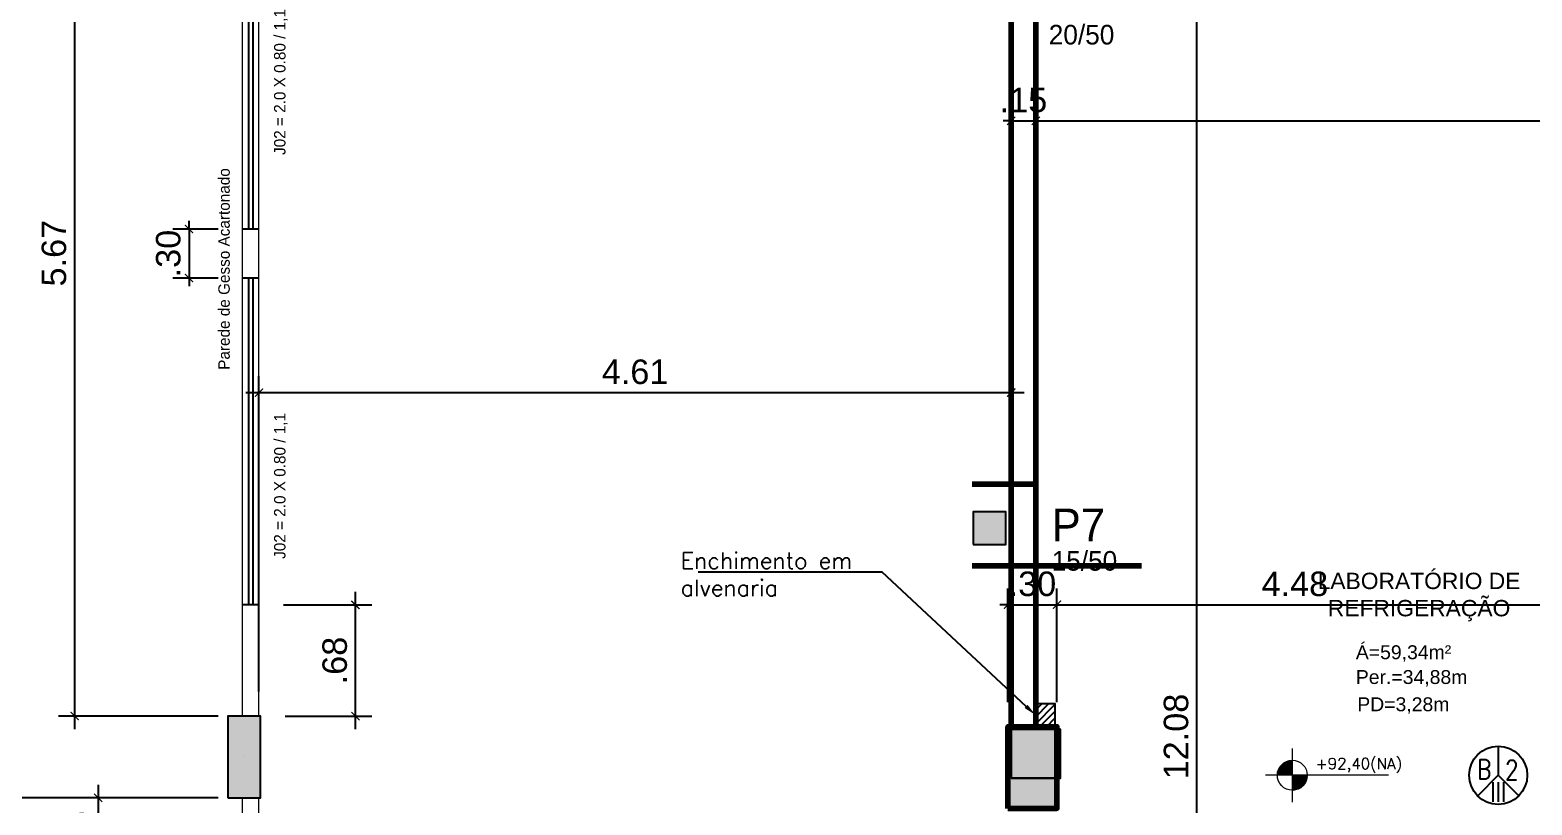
# Model space of a CAD drawing. Header units: metres. Extents: x -15851 to -15710, y 6781 to 6850.
# Drawn here: x -15821.76 to -15812.56, y 6827.44 to 6832.18 of the extents above; entities that cross this region are included whole.
import ezdxf
from ezdxf import colors
from ezdxf.entities.mleader import LeaderData, LeaderLine
from ezdxf.enums import TextEntityAlignment as Align
from ezdxf.math import Vec2, Vec3

# ---------------------------------------------------------------- set-up
doc = ezdxf.new("R2010")
doc.units = ezdxf.units.M
for name, color, linetype in [('1', 1, 'Continuous'), ('3', 3, 'Continuous'), ('Aguas Pluviais', 160, 'Continuous'), ('pilares', 253, 'Continuous'), ('Shafts', 1, 'Continuous'), ('TEXTO', 7, 'Continuous'), ('Texto Perimetro e Pé Direito', 7, 'Continuous'), ('TXT', 2, 'Continuous')]:
    doc.layers.add(name, color=color, linetype=linetype)
doc.layers.add('borda', color=220, linetype='Continuous', lineweight=9, plot=False)
for name, color, linetype, lineweight in [('cota', 18, 'Continuous', 9), ('linha', 1, 'Continuous', 9), ('Linha 1', 1, 'Continuous', 13), ('Linha 3', 3, 'Continuous', 30), ('parede', 8, 'Continuous', 80), ('Parede de Gesso', 160, 'Continuous', 9)]:
    doc.layers.add(name, color=color, linetype=linetype, lineweight=lineweight)
doc.layers.get('borda').off()
doc.styles.add('AMBI', font='arial.ttf')
doc.styles.add('arial', font='arial.ttf')
doc.styles.add('romans', font='romans.shx')
doc.styles.add('STYLE1', font='romans.shx')
doc.dimstyles.new('1-50', dxfattribs={"dimtxt": 0.15, "dimasz": 0.05, "dimexe": 0.1, "dimexo": 0.15, "dimgap": 0.05, "dimtad": 1, "dimzin": 4, "dimdsep": 46, "dimtxsty": 'arial', "dimblk": 'ARCHTICK', "dimcen": 0, "dimdle": 0.08, "dimclrd": 256, "dimclre": 256, "dimclrt": 256, "dimadec": 1, "dimazin": 0, "dimtfac": 1, "dimtix": 1, "dimtmove": 0, "dimatfit": 0, "dimldrblk": 'ARCHTICK', "dimfxl": 1, "dimtolj": 1, "dimarcsym": 0})

# ---------------------------------------------------------------- blocks, each defined once
blk = doc.blocks.new('_ArchTick')
at = {"color": 0, "linetype": 'ByBlock', "const_width": 0.15}
blk.add_lwpolyline([(-0.5, -0.5), (0.5, 0.5)], dxfattribs=at)
blk = doc.blocks.new('*D675')
at = {"layer": 'cota', "lineweight": -2, "transparency": 16777216}
for p, q in [((-15820.3537, 6828.1323), (-15820.3537, 6830.0616)), ((-15815.7473, 6828.0523), (-15815.7473, 6830.0616)), ((-15820.4337, 6829.9616), (-15815.6673, 6829.9616))]:
    blk.add_line(p, q, dxfattribs=at)
at = {"layer": 'Defpoints', "color": 0, "transparency": 16777216}
for p in [(-15815.7473, 6829.9616), (-15820.3537, 6827.9823), (-15815.7473, 6827.9023)]:
    blk.add_point(p, dxfattribs=at)
at = {"layer": 'cota', "lineweight": -2, "transparency": 16777216, "xscale": 0.05, "yscale": 0.05, "zscale": 0.05, "rotation": 180}
blk.add_blockref('_ArchTick', (-15820.3537, 6829.9616), dxfattribs=at)
at = {"layer": 'cota', "lineweight": -2, "transparency": 16777216, "xscale": 0.05, "yscale": 0.05, "zscale": 0.05}
blk.add_blockref('_ArchTick', (-15815.7473, 6829.9616), dxfattribs=at)
at = {"layer": 'cota', "transparency": 16777216, "insert": (-15818.0505, 6830.0882), "char_height": 0.15, "attachment_point": 5, "style": 'arial'}
blk.add_mtext('\\A1;4.61', dxfattribs=at)
blk = doc.blocks.new('*D677')
at = {"layer": 'cota', "lineweight": -2, "transparency": 16777216}
for p, q in [((-15821.3392, 6827.5623), (-15821.3392, 6826.9488)), ((-15820.6037, 6827.4823), (-15821.4392, 6827.4823)), ((-15820.6037, 6827.0288), (-15821.4392, 6827.0288))]:
    blk.add_line(p, q, dxfattribs=at)
at = {"layer": 'Defpoints', "color": 0, "transparency": 16777216}
for p in [(-15820.4537, 6827.4823), (-15821.3392, 6827.0288), (-15820.4537, 6827.0288)]:
    blk.add_point(p, dxfattribs=at)
at = {"layer": 'cota', "lineweight": -2, "transparency": 16777216, "xscale": 0.05, "yscale": 0.05, "zscale": 0.05}
for p, rotation in [((-15821.3392, 6827.4823), 90), ((-15821.3392, 6827.0288), 270)]:
    blk.add_blockref('_ArchTick', p, dxfattribs=dict(at, rotation=rotation))
at = {"layer": 'cota', "transparency": 16777216, "insert": (-15821.4654, 6827.2556), "char_height": 0.15, "attachment_point": 5, "rotation": 90, "style": 'arial'}
blk.add_mtext('\\A1;.45', dxfattribs=at)
blk = doc.blocks.new('*D649')
at = {"layer": 'cota', "lineweight": -2, "transparency": 16777216}
for p, q in [((-15820.6037, 6830.9623), (-15820.8819, 6830.9623)), ((-15820.7819, 6830.9623), (-15820.7819, 6831.0123)), ((-15820.7819, 6830.9623), (-15820.7819, 6830.6623)), ((-15820.6037, 6830.6623), (-15820.8819, 6830.6623)), ((-15820.7819, 6830.6623), (-15820.7819, 6830.6123))]:
    blk.add_line(p, q, dxfattribs=at)
at = {"layer": 'Defpoints', "color": 0, "transparency": 16777216}
for p in [(-15820.4537, 6830.9623), (-15820.7819, 6830.6623), (-15820.4537, 6830.6623)]:
    blk.add_point(p, dxfattribs=at)
at = {"layer": 'cota', "lineweight": -2, "transparency": 16777216, "xscale": 0.05, "yscale": 0.05, "zscale": 0.05}
for p, rotation in [((-15820.7819, 6830.9623), 270), ((-15820.7819, 6830.6623), 90)]:
    blk.add_blockref('_ArchTick', p, dxfattribs=dict(at, rotation=rotation))
at = {"layer": 'cota', "transparency": 16777216, "insert": (-15820.9086, 6830.8123), "char_height": 0.15, "attachment_point": 5, "rotation": 90, "style": 'arial'}
blk.add_mtext('\\A1;.30', dxfattribs=at)
blk = doc.blocks.new('*D656')
at = {"layer": 'cota', "lineweight": -2, "transparency": 16777216}
for p, q in [((-15822.0404, 6824.6223), (-15822.0404, 6827.5623)), ((-15820.6037, 6827.4823), (-15822.1404, 6827.4823)), ((-15820.6037, 6824.7023), (-15822.1404, 6824.7023))]:
    blk.add_line(p, q, dxfattribs=at)
at = {"layer": 'Defpoints', "color": 0, "transparency": 16777216}
for p in [(-15822.0404, 6827.4823), (-15820.4537, 6827.4823), (-15820.4537, 6824.7023)]:
    blk.add_point(p, dxfattribs=at)
at = {"layer": 'cota', "lineweight": -2, "transparency": 16777216, "xscale": 0.05, "yscale": 0.05, "zscale": 0.05}
for p, rotation in [((-15822.0404, 6827.4823), 90), ((-15822.0404, 6824.7023), 270)]:
    blk.add_blockref('_ArchTick', p, dxfattribs=dict(at, rotation=rotation))
at = {"layer": 'cota', "transparency": 16777216, "insert": (-15822.167, 6826.0923), "char_height": 0.15, "attachment_point": 5, "rotation": 90, "style": 'arial'}
blk.add_mtext('\\A1;2.78', dxfattribs=at)
blk = doc.blocks.new('*D657')
at = {"layer": 'cota', "lineweight": -2, "transparency": 16777216}
for p, q in [((-15821.4822, 6827.9023), (-15821.4822, 6833.7273)), ((-15820.6037, 6833.6473), (-15821.5822, 6833.6473)), ((-15820.6037, 6827.9823), (-15821.5822, 6827.9823))]:
    blk.add_line(p, q, dxfattribs=at)
at = {"layer": 'Defpoints', "color": 0, "transparency": 16777216}
for p in [(-15821.4822, 6833.6473), (-15820.4537, 6833.6473), (-15820.4537, 6827.9823)]:
    blk.add_point(p, dxfattribs=at)
at = {"layer": 'cota', "lineweight": -2, "transparency": 16777216, "xscale": 0.05, "yscale": 0.05, "zscale": 0.05}
for p, rotation in [((-15821.4822, 6833.6473), 90), ((-15821.4822, 6827.9823), 270)]:
    blk.add_blockref('_ArchTick', p, dxfattribs=dict(at, rotation=rotation))
at = {"layer": 'cota', "transparency": 16777216, "insert": (-15821.6088, 6830.8148), "char_height": 0.15, "attachment_point": 5, "rotation": 90, "style": 'arial'}
blk.add_mtext('\\A1;5.67', dxfattribs=at)
blk = doc.blocks.new('*D658')
at = {"layer": 'cota', "lineweight": -2, "transparency": 16777216}
for p, q in [((-15820.2037, 6828.6623), (-15819.6627, 6828.6623)), ((-15819.7627, 6827.9023), (-15819.7627, 6828.7423)), ((-15820.1937, 6827.9823), (-15819.6627, 6827.9823))]:
    blk.add_line(p, q, dxfattribs=at)
at = {"layer": 'Defpoints', "color": 0, "transparency": 16777216}
for p in [(-15820.3537, 6828.6623), (-15819.7627, 6828.6623), (-15820.3437, 6827.9823)]:
    blk.add_point(p, dxfattribs=at)
at = {"layer": 'cota', "lineweight": -2, "transparency": 16777216, "xscale": 0.05, "yscale": 0.05, "zscale": 0.05}
for p, rotation in [((-15819.7627, 6828.6623), 90), ((-15819.7627, 6827.9823), 270)]:
    blk.add_blockref('_ArchTick', p, dxfattribs=dict(at, rotation=rotation))
at = {"layer": 'cota', "transparency": 16777216, "insert": (-15819.8893, 6828.3223), "char_height": 0.15, "attachment_point": 5, "rotation": 90, "style": 'arial'}
blk.add_mtext('\\A1;.68', dxfattribs=at)
blk = doc.blocks.new('A$C676863C5')
at = {"layer": 'TXT'}
for p, q in [((0, 23.9), (0, 1.6)), ((0, 1.6), (-15.8, -14.3)), ((0, 1.6), (15.8, -14.3))]:
    blk.add_line(p, q, dxfattribs=at)
blk.add_circle((0, 1.6), 22.4, dxfattribs=at)
blk = doc.blocks.new('Adc_nivelpl')
h = blk.add_hatch()
h.set_pattern_fill('_U', color=256, scale=0.005, angle=45, style=0, double=1)
h.set_pattern_definition([(45, (-5.8772514, -3.5161936), (-0.003535534, 0.003535534), []), (135, (-5.8772514, -3.5161936), (-0.003535534, -0.003535534), [])])
h.paths.add_polyline_path([(0.195, -0.087, 0.414214), (0.087, -0.195), (0.195, -0.195)])
h.paths.add_polyline_path([(0.195, -0.195), (0.195, -0.304, 0.414214), (0.304, -0.195)])
for p, q in [((0.195, 0), (0.195, -0.391)), ((0.896, -0.195), (0, -0.195))]:
    blk.add_line(p, q)
blk.add_circle((0.195, -0.195), 0.109)
at = {"flags": 8}
blk.add_attdef('NIVEL', (0.364, -0.15), '', height=0.1, dxfattribs=at)
blk = doc.blocks.new('*D609')
at = {"layer": 'cota', "lineweight": -2, "transparency": 16777216}
for p, q in [((-15815.7673, 6828.0673), (-15815.7673, 6828.7641)), ((-15815.4673, 6828.0673), (-15815.4673, 6828.7641)), ((-15815.7673, 6828.6641), (-15815.8173, 6828.6641)), ((-15815.7673, 6828.6641), (-15815.4673, 6828.6641)), ((-15815.4673, 6828.6641), (-15815.4173, 6828.6641))]:
    blk.add_line(p, q, dxfattribs=at)
at = {"layer": 'Defpoints', "color": 0, "transparency": 16777216}
for p in [(-15815.4673, 6828.6641), (-15815.7673, 6827.9173), (-15815.4673, 6827.9173)]:
    blk.add_point(p, dxfattribs=at)
at = {"layer": 'cota', "lineweight": -2, "transparency": 16777216, "xscale": 0.05, "yscale": 0.05, "zscale": 0.05}
blk.add_blockref('_ArchTick', (-15815.7673, 6828.6641), dxfattribs=at)
at = {"layer": 'cota', "lineweight": -2, "transparency": 16777216, "xscale": 0.05, "yscale": 0.05, "zscale": 0.05, "rotation": 180}
blk.add_blockref('_ArchTick', (-15815.4673, 6828.6641), dxfattribs=at)
at = {"layer": 'cota', "transparency": 16777216, "insert": (-15815.6173, 6828.7908), "char_height": 0.15, "attachment_point": 5, "style": 'arial'}
blk.add_mtext('\\A1;.30', dxfattribs=at)
blk = doc.blocks.new('*D610')
at = {"layer": 'cota', "lineweight": -2, "transparency": 16777216}
for p, q in [((-15815.4673, 6828.0673), (-15815.4673, 6828.7641)), ((-15810.9873, 6828.0673), (-15810.9873, 6828.7641)), ((-15815.5473, 6828.6641), (-15810.9073, 6828.6641))]:
    blk.add_line(p, q, dxfattribs=at)
at = {"layer": 'Defpoints', "color": 0, "transparency": 16777216}
for p in [(-15810.9873, 6828.6641), (-15815.4673, 6827.9173), (-15810.9873, 6827.9173)]:
    blk.add_point(p, dxfattribs=at)
at = {"layer": 'cota', "lineweight": -2, "transparency": 16777216, "xscale": 0.05, "yscale": 0.05, "zscale": 0.05, "rotation": 180}
blk.add_blockref('_ArchTick', (-15815.4673, 6828.6641), dxfattribs=at)
at = {"layer": 'cota', "lineweight": -2, "transparency": 16777216, "xscale": 0.05, "yscale": 0.05, "zscale": 0.05}
blk.add_blockref('_ArchTick', (-15810.9873, 6828.6641), dxfattribs=at)
at = {"layer": 'cota', "transparency": 16777216, "insert": (-15814.0104, 6828.7907), "char_height": 0.15, "attachment_point": 5, "style": 'arial'}
blk.add_mtext('\\A1;4.48', dxfattribs=at)
blk = doc.blocks.new('*D634')
at = {"layer": 'cota', "lineweight": -2, "transparency": 16777216}
for p, q in [((-15815.7473, 6831.7745), (-15815.7473, 6831.7245)), ((-15815.5973, 6831.7745), (-15815.5973, 6831.7245)), ((-15815.7473, 6831.6245), (-15815.7973, 6831.6245)), ((-15815.7473, 6831.6245), (-15815.5973, 6831.6245)), ((-15815.5973, 6831.6245), (-15815.5473, 6831.6245))]:
    blk.add_line(p, q, dxfattribs=at)
at = {"layer": 'Defpoints', "color": 0, "transparency": 16777216}
for p in [(-15815.7473, 6831.6245), (-15815.5973, 6831.6245), (-15815.5973, 6831.6245)]:
    blk.add_point(p, dxfattribs=at)
at = {"layer": 'cota', "lineweight": -2, "transparency": 16777216, "xscale": 0.05, "yscale": 0.05, "zscale": 0.05}
blk.add_blockref('_ArchTick', (-15815.7473, 6831.6245), dxfattribs=at)
at = {"layer": 'cota', "lineweight": -2, "transparency": 16777216, "xscale": 0.05, "yscale": 0.05, "zscale": 0.05, "rotation": 180}
blk.add_blockref('_ArchTick', (-15815.5973, 6831.6245), dxfattribs=at)
at = {"layer": 'cota', "transparency": 16777216, "insert": (-15815.6723, 6831.7511), "char_height": 0.15, "attachment_point": 5, "style": 'arial'}
blk.add_mtext('\\A1;.15', dxfattribs=at)
blk = doc.blocks.new('*D635')
at = {"layer": 'cota', "lineweight": -2, "transparency": 16777216}
for p, q in [((-15808.6573, 6831.8173), (-15808.6573, 6831.5245)), ((-15815.5973, 6831.7745), (-15815.5973, 6831.7245)), ((-15815.6773, 6831.6245), (-15808.5773, 6831.6245))]:
    blk.add_line(p, q, dxfattribs=at)
at = {"layer": 'Defpoints', "color": 0, "transparency": 16777216}
for p in [(-15808.6573, 6831.9673), (-15815.5973, 6831.6245), (-15808.6573, 6831.6245)]:
    blk.add_point(p, dxfattribs=at)
at = {"layer": 'cota', "lineweight": -2, "transparency": 16777216, "xscale": 0.05, "yscale": 0.05, "zscale": 0.05, "rotation": 180}
blk.add_blockref('_ArchTick', (-15815.5973, 6831.6245), dxfattribs=at)
at = {"layer": 'cota', "lineweight": -2, "transparency": 16777216, "xscale": 0.05, "yscale": 0.05, "zscale": 0.05}
blk.add_blockref('_ArchTick', (-15808.6573, 6831.6245), dxfattribs=at)
at = {"layer": 'cota', "transparency": 16777216, "insert": (-15812.1273, 6831.7511), "char_height": 0.15, "attachment_point": 5, "style": 'arial'}
blk.add_mtext('\\A1;6.94', dxfattribs=at)
blk = doc.blocks.new('*D690')
at = {"layer": 'cota', "lineweight": -2, "transparency": 16777216}
for p, q in [((-15814.6107, 6821.7373), (-15814.6107, 6833.9773)), ((-15815.4673, 6833.8973), (-15814.5107, 6833.8973)), ((-15815.4473, 6821.8173), (-15814.5107, 6821.8173))]:
    blk.add_line(p, q, dxfattribs=at)
at = {"layer": 'Defpoints', "color": 0, "transparency": 16777216}
for p in [(-15815.6173, 6833.8973), (-15814.6107, 6833.8973), (-15815.5973, 6821.8173)]:
    blk.add_point(p, dxfattribs=at)
at = {"layer": 'cota', "lineweight": -2, "transparency": 16777216, "xscale": 0.05, "yscale": 0.05, "zscale": 0.05}
for p, rotation in [((-15814.6107, 6833.8973), 90), ((-15814.6107, 6821.8173), 270)]:
    blk.add_blockref('_ArchTick', p, dxfattribs=dict(at, rotation=rotation))
at = {"layer": 'cota', "transparency": 16777216, "insert": (-15814.7373, 6827.8573), "char_height": 0.15, "attachment_point": 5, "rotation": 90, "style": 'arial'}
blk.add_mtext('\\A1;12.08', dxfattribs=at)

msp = doc.modelspace()

# ---------------------------------------------------------------- hatches: boundary and pattern name
at = {"layer": 'pilares'}
h = msp.add_hatch(color=256, dxfattribs=at)
h.paths.add_polyline_path([(-15796.4973, 6818.7673), (-15796.7973, 6818.7673), (-15796.7973, 6818.5673), (-15796.4973, 6818.5673)])
h.paths.add_polyline_path([(-15801.1273, 6818.7673), (-15801.4273, 6818.7673), (-15801.4273, 6818.5673), (-15801.1273, 6818.5673)])
h.paths.add_polyline_path([(-15803.8173, 6818.7673), (-15804.1173, 6818.7673), (-15804.1173, 6818.5673), (-15803.8173, 6818.5673)])
h.paths.add_polyline_path([(-15805.9073, 6821.8173), (-15806.2073, 6821.8173), (-15806.2073, 6821.3173), (-15805.9073, 6821.3173)])
h.paths.add_polyline_path([(-15810.6873, 6821.8173), (-15810.9873, 6821.8173), (-15810.9873, 6821.3173), (-15810.6873, 6821.3173)])
h.paths.add_polyline_path([(-15815.4673, 6821.8173), (-15815.7673, 6821.8173), (-15815.7673, 6821.3173), (-15815.4673, 6821.3173)])
h.paths.add_polyline_path([(-15815.4673, 6827.9173), (-15815.7673, 6827.9173), (-15815.7673, 6827.4173), (-15815.4673, 6827.4173)])
h.paths.add_polyline_path([(-15810.6873, 6827.9173), (-15810.9873, 6827.9173), (-15810.9873, 6827.4173), (-15810.6873, 6827.4173)])
h.paths.add_polyline_path([(-15805.9073, 6827.9173), (-15806.2073, 6827.9173), (-15806.2073, 6827.4173), (-15805.9073, 6827.4173)])
h.paths.add_polyline_path([(-15801.1273, 6827.9173), (-15801.4273, 6827.9173), (-15801.4273, 6827.4173), (-15801.1273, 6827.4173)])
h.paths.add_polyline_path([(-15796.3473, 6827.9173), (-15796.6473, 6827.9173), (-15796.6473, 6827.4173), (-15796.3473, 6827.4173)])
h.paths.add_polyline_path([(-15796.3473, 6821.8173), (-15796.6473, 6821.8173), (-15796.6473, 6821.3173), (-15796.3473, 6821.3173)])
h.paths.add_polyline_path([(-15791.5673, 6821.8173), (-15791.8673, 6821.8173), (-15791.8673, 6821.3173), (-15791.5673, 6821.3173)])
h.paths.add_polyline_path([(-15791.5673, 6827.9173), (-15791.8673, 6827.9173), (-15791.8673, 6827.4173), (-15791.5673, 6827.4173)])
h.paths.add_polyline_path([(-15791.5673, 6834.1473), (-15791.8673, 6834.1473), (-15791.8673, 6833.6473), (-15791.5673, 6833.6473)])
h.paths.add_polyline_path([(-15796.3473, 6834.1473), (-15796.6473, 6834.1473), (-15796.6473, 6833.6473), (-15796.3473, 6833.6473)])
h.paths.add_polyline_path([(-15798.6773, 6832.1673), (-15798.9773, 6832.1673), (-15798.9773, 6831.9673), (-15798.6773, 6831.9673)])
h.paths.add_polyline_path([(-15801.2423, 6834.1473), (-15801.5423, 6834.1473), (-15801.5423, 6833.6473), (-15801.2423, 6833.6473)])
h.paths.add_polyline_path([(-15805.7123, 6834.1473), (-15806.0123, 6834.1473), (-15806.0123, 6833.6473), (-15805.7123, 6833.6473)])
h.paths.add_polyline_path([(-15803.5173, 6832.1673), (-15803.8173, 6832.1673), (-15803.8173, 6831.9673), (-15803.5173, 6831.9673)])
h.paths.add_polyline_path([(-15808.3573, 6832.1673), (-15808.6573, 6832.1673), (-15808.6573, 6831.9673), (-15808.3573, 6831.9673)])
h.paths.add_polyline_path([(-15810.6873, 6834.1473), (-15810.9873, 6834.1473), (-15810.9873, 6833.6473), (-15810.6873, 6833.6473)])
h.paths.add_polyline_path([(-15815.4673, 6834.1473), (-15815.7673, 6834.1473), (-15815.7673, 6833.6473), (-15815.4673, 6833.6473)])
h.paths.add_polyline_path([(-15810.3373, 6837.5973), (-15810.7373, 6837.5973), (-15810.7373, 6837.3973), (-15810.3373, 6837.3973)])
h.paths.add_polyline_path([(-15805.8573, 6837.5973), (-15806.2573, 6837.5973), (-15806.2573, 6837.3973), (-15805.8573, 6837.3973)])
h.paths.add_polyline_path([(-15801.0773, 6837.5973), (-15801.4773, 6837.5973), (-15801.4773, 6837.3973), (-15801.0773, 6837.3973)])
h.paths.add_polyline_path([(-15796.6073, 6837.5973), (-15797.0073, 6837.5973), (-15797.0073, 6837.3973), (-15796.6073, 6837.3973)])
h = msp.add_hatch(color=256, dxfattribs=at)
h.dxf.hatch_style = 1
h.paths.add_polyline_path([(-15815.9799, 6829.2323), (-15815.9799, 6829.0323), (-15815.7799, 6829.0323), (-15815.7799, 6829.2323)])
h.paths.add_polyline_path([(-15815.9799, 6832.2773), (-15815.7799, 6832.2773), (-15815.7799, 6832.4773), (-15815.9799, 6832.4773)])
at = {"layer": 'Shafts'}
h = msp.add_hatch(dxfattribs=at)
h.set_pattern_fill('_USER', color=256, scale=0.03, angle=45, style=0, pattern_type=0)
h.set_pattern_definition([(45, (1.399288, -0.671344), (-0.021213203436, 0.021213203436), [])])
h.paths.add_polyline_path([(-15815.4773, 6828.0573), (-15815.5973, 6828.0573), (-15815.5973, 6827.9173), (-15815.4773, 6827.9173)])

# ---------------------------------------------------------------- linework, layer by layer
at = {"layer": '1', "linetype": 'Continuous'}
for p, q in [((-15815.7873, 6828.9023), (-15815.7873, 6828.9023)), ((-15820.4437, 6827.7323), (-15820.4437, 6827.7323))]:
    msp.add_line(p, q, dxfattribs=at)
for points in [[(-15820.3887, 6830.9623), (-15820.3887, 6832.9623), (-15820.4187, 6832.9623), (-15820.4187, 6830.9623)], [(-15820.3887, 6828.6623), (-15820.3887, 6830.6623), (-15820.4187, 6830.6623), (-15820.4187, 6828.6623)]]:
    msp.add_lwpolyline(points, dxfattribs=at)
at = {"layer": '1', "color": 242, "true_color": 0xcd2027}
for points in [[(-15820.3537, 6830.9623), (-15820.4537, 6830.9623)], [(-15820.3537, 6830.6623), (-15820.4537, 6830.6623)], [(-15820.3537, 6828.6623), (-15820.4537, 6828.6623)]]:
    msp.add_lwpolyline(points, dxfattribs=at)
at = {"layer": 'Linha 3', "linetype": 'Continuous'}
for p, q in [((-15815.7473, 6827.6023), (-15815.7473, 6827.6023)), ((-15815.4497, 6827.6023), (-15815.4473, 6827.6048)), ((-15815.4473, 6827.6023), (-15815.4473, 6827.6023)), ((-15815.4473, 6827.6023), (-15815.4473, 6827.6023))]:
    msp.add_line(p, q, dxfattribs=at)
msp.add_lwpolyline([(-15815.7473, 6827.6023), (-15815.4473, 6827.6023), (-15815.4473, 6827.9023), (-15815.7473, 6827.9023), (-15815.7473, 6827.6023)], dxfattribs=at)
at = {"layer": 'parede'}
for p, q in [((-15815.7473, 6827.9173), (-15815.7473, 6833.6473)), ((-15815.5973, 6827.9173), (-15815.5973, 6833.6473)), ((-15815.9873, 6829.4023), (-15815.5973, 6829.4023)), ((-15815.9873, 6828.9023), (-15814.9497, 6828.9023))]:
    msp.add_line(p, q, dxfattribs=at)
msp.add_lwpolyline([(-15815.7673, 6827.4173), (-15815.4673, 6827.4173), (-15815.4673, 6827.9173), (-15815.7673, 6827.9173)], close=True, dxfattribs=at)
at = {"layer": 'Parede de Gesso'}
for p, q in [((-15820.4537, 6827.9823), (-15820.4537, 6833.6473)), ((-15820.3537, 6827.9823), (-15820.3537, 6833.6473)), ((-15820.4537, 6821.8173), (-15820.4537, 6827.4823)), ((-15820.3537, 6821.8173), (-15820.3537, 6827.4823))]:
    msp.add_line(p, q, dxfattribs=at)
at = {"layer": 'pilares'}
msp.add_line((-15815.9873, 6828.9023), (-15815.9873, 6828.9023), dxfattribs=at)
msp.add_lwpolyline([(-15815.9799, 6829.0323), (-15815.7799, 6829.0323), (-15815.7799, 6829.2323), (-15815.9799, 6829.2323)], close=True, dxfattribs=at)
msp.add_lwpolyline([(-15820.5437, 6827.4823), (-15820.3437, 6827.4823), (-15820.3437, 6827.9823), (-15820.5437, 6827.9823), (-15820.5437, 6827.4823)], dxfattribs=at)
for points in [[(-15820.5437, 6827.4823), (-15820.3437, 6827.4823), (-15820.3437, 6827.9823)], [(-15820.5437, 6827.4823), (-15820.3437, 6827.9823), (-15820.5437, 6827.9823)], [(-15820.5437, 6827.4823), (-15820.5437, 6827.9823), (-15820.5437, 6827.4823)]]:
    msp.add_solid(points, dxfattribs=at)
at = {"layer": 'Shafts'}
msp.add_lwpolyline([(-15815.5973, 6827.9173), (-15815.4773, 6827.9173), (-15815.4773, 6828.0573), (-15815.5973, 6828.0573)], close=True, dxfattribs=at)

# ---------------------------------------------------------------- block references
at = {"layer": 'borda', "ltscale": 0.2, "xscale": 0.007948720341326031, "yscale": 0.007948720341326031, "zscale": 0.007948720341326031}
msp.add_blockref('A$C676863C5', (-15812.7653, 6827.6078), dxfattribs=at)
at = {"layer": 'linha'}
ref = msp.add_blockref('Adc_nivelpl', (-15814.1898, 6827.7843), dxfattribs=dict(at, xscale=0.8401457548190729, yscale=0.8401457548190729, zscale=0.8401457548190729))
ref.add_attrib('NIVEL', '+92,40(NA)', (-15813.8838, 6827.6582), dxfattribs={"layer": 'TEXTO', "height": 0.06721, "style": 'romans', "flags": 8})

# ---------------------------------------------------------------- texts
at = {"layer": '1', "linetype": 'Continuous'}
for s, p in [('J02 = 2.0 X 0.80 / 1,1', (-15820.1914, 6831.4157)), ('Parede de Gesso Acartonado', (-15820.5327, 6830.1013)), ('J02 = 2.0 X 0.80 / 1,1', (-15820.1914, 6828.9445))]:
    msp.add_text(s, height=0.07, rotation=90, dxfattribs=at).set_placement(p)
at = {"layer": '3', "linetype": 'Continuous'}
for s, p in [('20/50', (-15815.5175, 6832.0917)), ('15/50', (-15815.4997, 6828.8722))]:
    msp.add_text(s, height=0.12, dxfattribs=at).set_placement(p)
at = {"layer": 'Aguas Pluviais', "linetype": 'Continuous'}
msp.add_text('P7', height=0.2, dxfattribs=at).set_placement((-15815.4997, 6829.0522))
at = {"layer": 'TEXTO', "style": 'AMBI'}
msp.add_text('Á=59,34m²', height=0.085, dxfattribs=at).set_placement((-15813.637, 6828.3307))
at = {"layer": 'TEXTO', "insert": (-15813.9638, 6828.8597), "char_height": 0.1, "attachment_point": 1, "style": 'AMBI'}
msp.add_mtext_dynamic_manual_height_columns('\\pxqc;LABORATÓRIO DE REFRIGERAÇÃO', width=1.428138, gutter_width=152.0962, heights=[0], dxfattribs=at)
at = {"layer": 'Texto Perimetro e Pé Direito', "style": 'AMBI'}
for s, p in [('Per.=34,88m', (-15813.637, 6828.1789)), ('PD=3,28m', (-15813.6282, 6828.0122))]:
    msp.add_text(s, height=0.085, dxfattribs=at).set_placement(p)
at = {"layer": 'TXT', "style": 'STYLE1', "width": 0.8}
for s, height, p in [('B', 0.1192, (-15812.8521, 6827.5975)), ('2', 0.1192, (-15812.6827, 6827.5929)), ('III', 0.11923, (-15812.7652, 6827.4585))]:
    msp.add_text(s, height=height, rotation=360, dxfattribs=at).set_placement(p, align=Align.CENTER)

# ---------------------------------------------------------------- dimensions: what is measured, and where the dimension line sits
at = {"layer": 'cota'}
for base, p1, p2, picture, middle in [((-15814.6107, 6833.8973), (-15815.5973, 6821.8173), (-15815.6173, 6833.8973), '*D690', (-15814.7373, 6827.8573)), ((-15821.4822126674, 6833.6473295373), (-15820.4537421986, 6827.9823295373), (-15820.4537421986, 6833.6473295373), '*D657', (-15821.6087986156, 6830.8148295373)), ((-15820.7819, 6830.6623), (-15820.4537, 6830.9623), (-15820.4537, 6830.6623), '*D649', (-15820.9086, 6830.8123)), ((-15819.7627, 6828.6623), (-15820.3437, 6827.9823), (-15820.3537, 6828.6623), '*D658', (-15819.8893, 6828.3223)), ((-15822.0404, 6827.4823), (-15820.4537, 6824.7023), (-15820.4537, 6827.4823), '*D656', (-15822.167, 6826.0923))]:
    dim = msp.add_linear_dim(base=base, p1=p1, p2=p2, angle=90, dimstyle='1-50', dxfattribs=at)
    dim.commit()
    dim.dimension.update_dxf_attribs({"geometry": picture, "text_midpoint": middle})
for base, p1, p2, picture, middle in [((-15808.6573, 6831.6245), (-15815.5973, 6831.6245), (-15808.6573, 6831.9673), '*D635', (-15812.1273, 6831.7511)), ((-15815.5973, 6831.6245), (-15815.7473, 6831.6245), (-15815.5973, 6831.6245), '*D634', (-15815.6723, 6831.7511)), ((-15815.7473, 6829.9616), (-15820.3537, 6827.9823), (-15815.7473, 6827.9023), '*D675', (-15818.0505, 6830.0882)), ((-15815.4673, 6828.6641), (-15815.7673, 6827.9173), (-15815.4673, 6827.9173), '*D609', (-15815.6173, 6828.7908))]:
    dim = msp.add_linear_dim(base=base, p1=p1, p2=p2, dimstyle='1-50', dxfattribs=at)
    dim.commit()
    dim.dimension.update_dxf_attribs({"geometry": picture, "text_midpoint": middle})
dim = msp.add_linear_dim(base=(-15810.9873, 6828.6641), p1=(-15815.4673, 6827.9173), p2=(-15810.9873, 6827.9173), dimstyle='1-50', dxfattribs=at)
dim.commit()
dim.dimension.update_dxf_attribs({"geometry": '*D610', "text_midpoint": (-15814.0104, 6828.6641), "dimtype": 160})
at = {"layer": 'cota', "color": 242, "true_color": 0xcd2027}
dim = msp.add_linear_dim(base=(-15821.3392, 6827.0288), p1=(-15820.4537, 6827.4823), p2=(-15820.4537, 6827.0288), angle=90, dimstyle='1-50', dxfattribs=at)
dim.commit()
dim.dimension.update_dxf_attribs({"geometry": '*D677', "text_midpoint": (-15821.4654, 6827.2556)})

# ---------------------------------------------------------------- leaders
at = {"layer": 'Linha 1'}
ml = msp.add_multileader_mtext('Standard', dxfattribs=at)
ml.set_content('Enchimento em \\Palvenaria', color=2, style='romans')
ml.set_leader_properties(color=1)
ml.build(insert=Vec2(0, 0))
ml.multileader.update_dxf_attribs({"text_right_attachment_type": 6, "dogleg_length": 3, "arrow_head_size": 0.08})
ctx = ml.context
ctx.base_point, ctx.char_height, ctx.arrow_head_size, ctx.landing_gap_size, ctx.plane_origin = Vec3(-15817.8207, 6828.9335), 0.1, 0.08, 0.05, Vec3(-15815.5973, 6827.9873)
ctx.right_attachment = 6
notes = []
notes.append((ctx, [(0, (1, 1, 0), (-15816.5383, 6828.8635), (-1, 0), 0.03, [(0, [(-15815.5973, 6827.9873)], 0, [])])]))
ctx.mtext.insert, ctx.mtext.width, ctx.mtext.flow_direction = Vec3(-15817.7707, 6828.9835), 3.260374, 5
for ctx, leaders in notes:
    for number, flags, end, landing, length, lines in leaders:
        leader = LeaderData()
        leader.index, (leader.has_last_leader_line, leader.has_dogleg_vector, leader.attachment_direction) = number, flags
        leader.last_leader_point, leader.dogleg_vector, leader.dogleg_length = Vec3(end), Vec3(landing), length
        for number, points, colour, breaks in lines:
            line = LeaderLine()
            line.index, line.vertices, line.color, line.breaks = number, Vec3.list(points), colors.encode_raw_color(colour), breaks
            leader.lines.append(line)
        ctx.leaders.append(leader)

doc.saveas('drawing.dxf')
